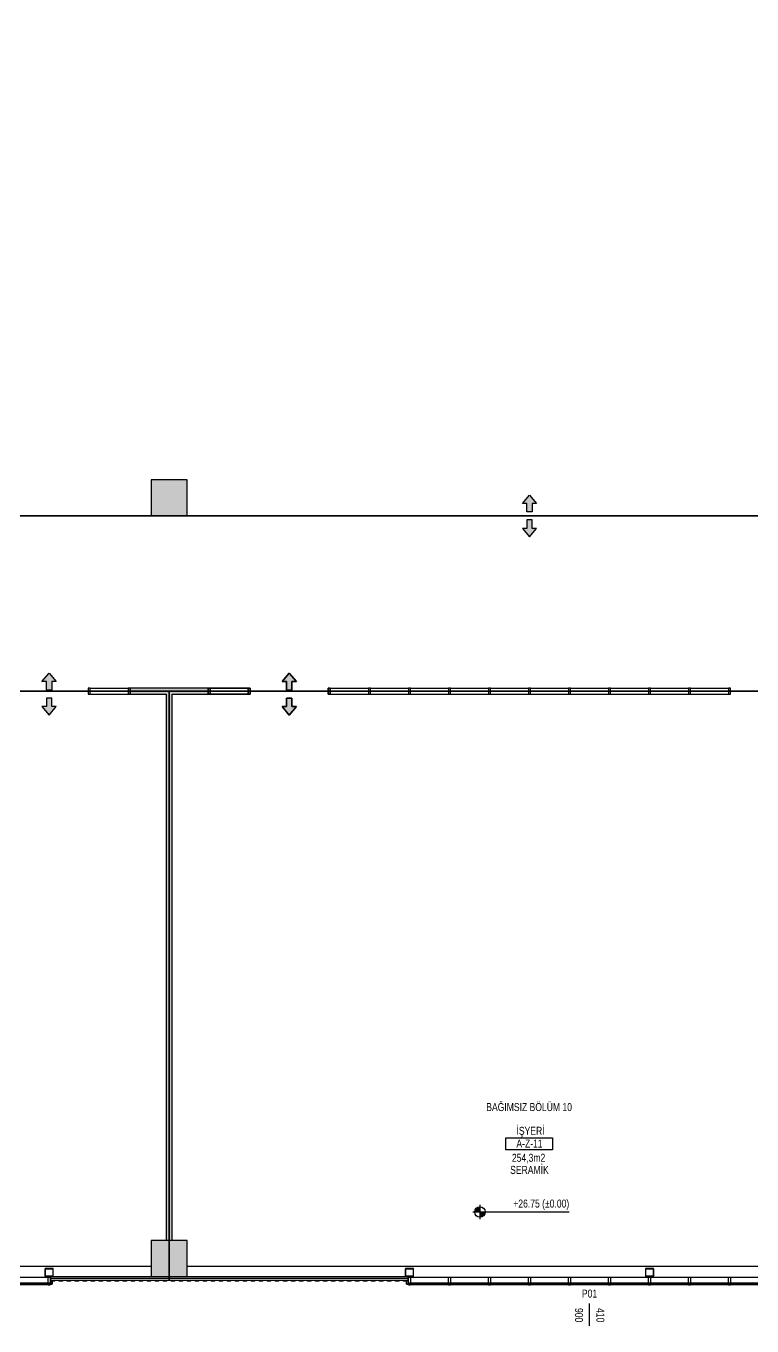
# Model space of a CAD drawing. Header units: centimetres. Extents: x 28733 to 98303, y -2883 to 8555.
# Drawn here: x 66722 to 68535, y 1395 to 4643 of the extents above; entities that cross this region are included whole.
import ezdxf
from ezdxf.enums import TextEntityAlignment as Align

# ---------------------------------------------------------------- set-up
doc = ezdxf.new("R2010")
doc.units = ezdxf.units.CM
doc.header["$LTSCALE"] = 100
for name, color, linetype in [('A-ANNO-DIMS', 187, 'Continuous'), ('A-ANNO-IDEN', 50, 'Continuous'), ('A-ANNO-TEXT', 50, 'Continuous'), ('A-AREA', 102, 'Continuous'), ('A-ELEV-01', 255, 'Continuous'), ('A-ELEV-03', 251, 'Continuous'), ('A-GLAZ-FRME', 12, 'Continuous'), ('A-GLAZ-FULL', 130, 'Continuous'), ('A-GLAZ-SILL', 8, 'Continuous'), ('A-WALL', 134, 'Continuous'), ('A-WALL-HTCH', 8, 'Continuous'), ('A-WALL-INSL', 249, 'Continuous'), ('A-WALL-SNWPNL', 200, 'Continuous'), ('A-WALL-STEL', 202, 'Continuous'), ('S-CONC', 5, 'Continuous'), ('S-HTCH', 8, 'Continuous'), ('S-STEL', 3, 'Continuous')]:
    doc.layers.add(name, color=color, linetype=linetype)
doc.styles.add('Fields_100', font='act_simplex.shx', dxfattribs={"width": 0.8, "height": 20})
doc.linetypes.add('BATTING', pattern='A,0.00254,-2.54,[134,ltypeshp.shx,S=2.54,R=0,X=-2.54,Y=0],-5.08,[134,ltypeshp.shx,S=2.54,R=180,X=2.54,Y=0],-2.54', length=10.16254)

# ---------------------------------------------------------------- blocks, each defined once
blk = doc.blocks.new('Mahal kutusu_100')
at = {"color": 0}
blk.add_lwpolyline([(-58, 30), (58, 30), (58, 0), (-58, 0)], close=True, dxfattribs=at)
at = {"color": 0, "style": 'Fields_100', "width": 0.8}
for tag, p in [('MAHAL', (3.6, 37.9)), ('KOD', (0.9, 6.2)), ('ALAN', (-1.3, -29.4)), ('KAPLAMA', (0.8, -59.7))]:
    blk.add_attdef(tag, text='', height=20, dxfattribs=at).set_placement(p, align=Align.CENTER)
blk = doc.blocks.new('*U49')
at = {"layer": 'A-WALL-SNWPNL'}
blk.add_lwpolyline([(50, 1), (42, 1), (40, -1), (32, -1), (30, 1), (22, 1), (20, -1), (12, -1), (10, 1), (2, 1), (0, -1), (-8, -1), (-10, 1), (-18, 1), (-20, -1), (-28, -1), (-30, 1), (-38, 1), (-40, -1), (-48, -1), (-50, 1)], dxfattribs=at)
blk = doc.blocks.new('*U50')
at = {"layer": 'A-WALL-STEL', "color": 0, "linetype": 'ByBlock', "lineweight": -2, "transparency": 16777216}
for p in [(0, 0), (100, 0), (200, 0), (300, 0), (400, 0), (500, 0), (600, 0), (700, 0)]:
    blk.add_blockref('*U49', p, dxfattribs=at)
blk = doc.blocks.new('AÇK_01')
at = {"color": 0}
blk.add_lwpolyline([(28, 0), (-28, 0)], dxfattribs=at)
at = {"color": 0, "style": 'Fields_100', "width": 0.8}
blk.add_attdef('A.Ç.K.01', text='', height=20, rotation=90, dxfattribs=at).set_placement((-53, 0), align=Align.MIDDLE_CENTER)
for tag, p in [('W', (1, 17.2)), ('H', (1, -36.3))]:
    blk.add_attdef(tag, text='', height=20, dxfattribs=at).set_placement(p, align=Align.CENTER)

msp = doc.modelspace()

# ---------------------------------------------------------------- hatches: boundary and pattern name
at = {"layer": 'A-ANNO-DIMS'}
h = msp.add_hatch(color=256, dxfattribs=at)
h.paths.add_polyline_path([(67855.74, 1692.72, 0.4142136), (67842.74, 1679.72), (67855.74, 1679.72)])
h.paths.add_polyline_path([(67868.74, 1679.72), (67855.74, 1679.72), (67855.74, 1666.72, 0.4142136)])
at = {"layer": 'A-ANNO-TEXT'}
h = msp.add_hatch(color=256, dxfattribs=at)
h.dxf.hatch_style = 1
h.paths.add_polyline_path([(67979.48, 3470.89), (67997.18, 3449.74), (67986.21, 3449.74), (67986.21, 3428.59), (67972.74, 3428.59), (67972.74, 3449.74), (67961.77, 3449.74)])
h = msp.add_hatch(color=256, dxfattribs=at)
h.dxf.hatch_style = 1
h.paths.add_polyline_path([(67979.48, 3366.29), (67997.18, 3387.44), (67986.21, 3387.44), (67986.21, 3408.59), (67972.74, 3408.59), (67972.74, 3387.44), (67961.77, 3387.44)])
h = msp.add_hatch(color=256, dxfattribs=at)
h.dxf.hatch_style = 1
h.paths.add_polyline_path([(66779.48, 3025.89), (66797.18, 3004.74), (66786.21, 3004.74), (66786.21, 2983.59), (66772.74, 2983.59), (66772.74, 3004.74), (66761.77, 3004.74)])
h = msp.add_hatch(color=256, dxfattribs=at)
h.dxf.hatch_style = 1
h.paths.add_polyline_path([(67379.48, 3025.89), (67361.77, 3004.74), (67372.74, 3004.74), (67372.74, 2983.59), (67386.21, 2983.59), (67386.21, 3004.74), (67397.18, 3004.74)])
h = msp.add_hatch(color=256, dxfattribs=at)
h.dxf.hatch_style = 1
h.paths.add_polyline_path([(67379.48, 3025.89), (67397.18, 3004.74), (67386.21, 3004.74), (67386.21, 2983.59), (67372.74, 2983.59), (67372.74, 3004.74), (67361.77, 3004.74)])
h = msp.add_hatch(color=256, dxfattribs=at)
h.dxf.hatch_style = 1
h.paths.add_polyline_path([(66779.48, 2921.29), (66797.18, 2942.44), (66786.21, 2942.44), (66786.21, 2963.59), (66772.74, 2963.59), (66772.74, 2942.44), (66761.77, 2942.44)])
h = msp.add_hatch(color=256, dxfattribs=at)
h.dxf.hatch_style = 1
h.paths.add_polyline_path([(67379.48, 2921.29), (67361.77, 2942.44), (67372.74, 2942.44), (67372.74, 2963.59), (67386.21, 2963.59), (67386.21, 2942.44), (67397.18, 2942.44)])
h = msp.add_hatch(color=256, dxfattribs=at)
h.dxf.hatch_style = 1
h.paths.add_polyline_path([(67379.48, 2921.29), (67397.18, 2942.44), (67386.21, 2942.44), (67386.21, 2963.59), (67372.74, 2963.59), (67372.74, 2942.44), (67361.77, 2942.44)])
at = {"layer": 'A-WALL-HTCH'}
h = msp.add_hatch(dxfattribs=at)
h.set_pattern_fill('DASH', color=256)
h.set_pattern_definition([(0, (54444.2896, 54361.0323), (3.175, 3.175), [3.175, -3.175])])
h.paths.add_polyline_path([(67176.98, 2973.59), (67176.98, 2988.59), (66981.98, 2988.59), (66981.98, 2973.59), (67071.98, 2973.59), (67071.98, 1608.59), (67086.98, 1608.59), (67086.98, 2973.59)])
at = {"layer": 'S-HTCH'}
h = msp.add_hatch(dxfattribs=at)
h.set_pattern_fill('ANSI33', color=256)
h.set_pattern_definition([(45, (47244.2896, 5721.5606), (-4.490128, 4.490128), []), (45, (47248.78, 5721.5606), (-4.490128, 4.490128), [3.175, -1.5875])])
h.paths.add_polyline_path([(63434.48, 1518.59), (63524.48, 1518.59), (63524.48, 1608.59), (63434.48, 1608.59)])
h.paths.add_polyline_path([(63434.48, 7218.59), (63524.48, 7218.59), (63524.48, 7308.59), (63434.48, 7308.59)])
h.paths.add_polyline_path([(61634.48, 1518.59), (61724.48, 1518.59), (61724.48, 1608.59), (61634.48, 1608.59)])
h.paths.add_polyline_path([(58034.48, 1518.59), (58124.48, 1518.59), (58124.48, 1608.59), (58034.48, 1608.59)])
h.paths.add_polyline_path([(61634.48, 7218.59), (61724.48, 7218.59), (61724.48, 7308.59), (61634.48, 7308.59)])
h.paths.add_polyline_path([(58034.48, 7218.59), (58124.48, 7218.59), (58124.48, 7308.59), (58034.48, 7308.59)])
h.paths.add_polyline_path([(63434.48, 3418.59), (63524.48, 3418.59), (63524.48, 3508.59), (63434.48, 3508.59)])
h.paths.add_polyline_path([(63434.48, 5318.59), (63524.48, 5318.59), (63524.48, 5408.59), (63434.48, 5408.59)])
h.paths.add_polyline_path([(61634.48, 3418.59), (61724.48, 3418.59), (61724.48, 3508.59), (61634.48, 3508.59)])
h.paths.add_polyline_path([(58034.48, 3418.59), (58124.48, 3418.59), (58124.48, 3508.59), (58034.48, 3508.59)])
h.paths.add_polyline_path([(61634.48, 5318.59), (61724.48, 5318.59), (61724.48, 5408.59), (61634.48, 5408.59)])
h.paths.add_polyline_path([(58034.48, 5318.59), (58124.48, 5318.59), (58124.48, 5408.59), (58034.48, 5408.59)])
h.paths.add_polyline_path([(68834.48, 3418.59), (68924.48, 3418.59), (68924.48, 3508.59), (68834.48, 3508.59)])
h.paths.add_polyline_path([(68834.48, 5318.59), (68924.48, 5318.59), (68924.48, 5408.59), (68834.48, 5408.59)])
h.paths.add_polyline_path([(67034.48, 3418.59), (67124.48, 3418.59), (67124.48, 3508.59), (67034.48, 3508.59)])
h.paths.add_polyline_path([(67034.48, 5318.59), (67124.48, 5318.59), (67124.48, 5408.59), (67034.48, 5408.59)])
h.paths.add_polyline_path([(65234.48, 3418.59), (65324.48, 3418.59), (65324.48, 3508.59), (65234.48, 3508.59)])
h.paths.add_polyline_path([(65234.48, 5318.59), (65324.48, 5318.59), (65324.48, 5408.59), (65234.48, 5408.59)])
h.paths.add_polyline_path([(61534.48, 3418.59), (61624.48, 3418.59), (61624.48, 3508.59), (61534.48, 3508.59)])
h.paths.add_polyline_path([(61534.48, 5318.59), (61624.48, 5318.59), (61624.48, 5408.59), (61534.48, 5408.59)])
h.paths.add_polyline_path([(59834.48, 3418.59), (59924.48, 3418.59), (59924.48, 3508.59), (59834.48, 3508.59)])
h.paths.add_polyline_path([(59834.48, 5318.59), (59924.48, 5318.59), (59924.48, 5408.59), (59834.48, 5408.59)])
h.paths.add_polyline_path([(56234.48, 3418.59), (56324.48, 3418.59), (56324.48, 3508.59), (56234.48, 3508.59)])
h.paths.add_polyline_path([(56234.48, 5318.59), (56324.48, 5318.59), (56324.48, 5408.59), (56234.48, 5408.59)])
h.paths.add_polyline_path([(54434.48, 3418.59), (54524.48, 3418.59), (54524.48, 3508.59), (54434.48, 3508.59)])
h.paths.add_polyline_path([(54434.48, 5318.59), (54524.48, 5318.59), (54524.48, 5408.59), (54434.48, 5408.59)])
h.paths.add_polyline_path([(52634.48, 3418.59), (52724.48, 3418.59), (52724.48, 3508.59), (52634.48, 3508.59)])
h.paths.add_polyline_path([(52634.48, 5318.59), (52724.48, 5318.59), (52724.48, 5408.59), (52634.48, 5408.59)])
h.paths.add_polyline_path([(70634.48, 5318.59), (70724.48, 5318.59), (70724.48, 5408.59), (70634.48, 5408.59)])
h.paths.add_polyline_path([(70634.48, 3418.59), (70724.48, 3418.59), (70724.48, 3508.59), (70634.48, 3508.59)])
h.paths.add_polyline_path([(70634.48, 1518.59), (70724.48, 1518.59), (70724.48, 1608.59), (70634.48, 1608.59)])
h.paths.add_polyline_path([(68834.48, 1518.59), (68924.48, 1518.59), (68924.48, 1608.59), (68834.48, 1608.59)])
h.paths.add_polyline_path([(67034.48, 1518.59), (67124.48, 1518.59), (67124.48, 1608.59), (67034.48, 1608.59)])
h.paths.add_polyline_path([(65234.48, 1518.59), (65324.48, 1518.59), (65324.48, 1608.59), (65234.48, 1608.59)])
h.paths.add_polyline_path([(61534.48, 1518.59), (61624.48, 1518.59), (61624.48, 1608.59), (61534.48, 1608.59)])
h.paths.add_polyline_path([(59834.48, 1518.59), (59924.48, 1518.59), (59924.48, 1608.59), (59834.48, 1608.59)])
h.paths.add_polyline_path([(56234.48, 1518.59), (56324.48, 1518.59), (56324.48, 1608.59), (56234.48, 1608.59)])
h.paths.add_polyline_path([(54434.48, 1518.59), (54524.48, 1518.59), (54524.48, 1608.59), (54434.48, 1608.59)])
h.paths.add_polyline_path([(52634.48, 1518.59), (52724.48, 1518.59), (52724.48, 1608.59), (52634.48, 1608.59)])
h.paths.add_polyline_path([(70634.48, 7218.59), (70724.48, 7218.59), (70724.48, 7308.59), (70634.48, 7308.59)])
h.paths.add_polyline_path([(68834.48, 7218.59), (68924.48, 7218.59), (68924.48, 7308.59), (68834.48, 7308.59)])
h.paths.add_polyline_path([(67034.48, 7218.59), (67124.48, 7218.59), (67124.48, 7308.59), (67034.48, 7308.59)])
h.paths.add_polyline_path([(65234.48, 7218.59), (65324.48, 7218.59), (65324.48, 7308.59), (65234.48, 7308.59)])
h.paths.add_polyline_path([(61534.48, 7218.59), (61624.48, 7218.59), (61624.48, 7308.59), (61534.48, 7308.59)])
h.paths.add_polyline_path([(59834.48, 7218.59), (59924.48, 7218.59), (59924.48, 7308.59), (59834.48, 7308.59)])
h.paths.add_polyline_path([(56234.48, 7218.59), (56324.48, 7218.59), (56324.48, 7308.59), (56234.48, 7308.59)])
h.paths.add_polyline_path([(54434.48, 7218.59), (54524.48, 7218.59), (54524.48, 7308.59), (54434.48, 7308.59)])
h.paths.add_polyline_path([(52634.48, 7218.59), (52724.48, 7218.59), (52724.48, 7308.59), (52634.48, 7308.59)])

# ---------------------------------------------------------------- linework, layer by layer
at = {"layer": 'A-ANNO-DIMS'}
for p, q in [((67855.74, 1697.72), (67855.74, 1661.72)), ((67837.74, 1679.72), (68078.74, 1679.72))]:
    msp.add_line(p, q, dxfattribs=at)
msp.add_circle((67855.74, 1679.72), 13, dxfattribs=at)
at = {"layer": 'A-ANNO-TEXT'}
for points in [[(67979.48, 3470.89), (67997.18, 3449.74), (67986.21, 3449.74), (67986.21, 3428.59), (67972.74, 3428.59), (67972.74, 3449.74), (67961.77, 3449.74)], [(67979.48, 3366.29), (67997.18, 3387.44), (67986.21, 3387.44), (67986.21, 3408.59), (67972.74, 3408.59), (67972.74, 3387.44), (67961.77, 3387.44)], [(66779.48, 3025.89), (66797.18, 3004.74), (66786.21, 3004.74), (66786.21, 2983.59), (66772.74, 2983.59), (66772.74, 3004.74), (66761.77, 3004.74)], [(67379.48, 3025.89), (67361.77, 3004.74), (67372.74, 3004.74), (67372.74, 2983.59), (67386.21, 2983.59), (67386.21, 3004.74), (67397.18, 3004.74)], [(67379.48, 3025.89), (67397.18, 3004.74), (67386.21, 3004.74), (67386.21, 2983.59), (67372.74, 2983.59), (67372.74, 3004.74), (67361.77, 3004.74)], [(66779.48, 2921.29), (66797.18, 2942.44), (66786.21, 2942.44), (66786.21, 2963.59), (66772.74, 2963.59), (66772.74, 2942.44), (66761.77, 2942.44)], [(67379.48, 2921.29), (67361.77, 2942.44), (67372.74, 2942.44), (67372.74, 2963.59), (67386.21, 2963.59), (67386.21, 2942.44), (67397.18, 2942.44)], [(67379.48, 2921.29), (67397.18, 2942.44), (67386.21, 2942.44), (67386.21, 2963.59), (67372.74, 2963.59), (67372.74, 2942.44), (67361.77, 2942.44)]]:
    msp.add_lwpolyline(points, close=True, dxfattribs=at)
at = {"layer": 'A-AREA'}
for points in [[(62586.98, 7318.59), (70734.48, 7318.59), (70734.48, 3418.59), (52611.98, 3418.59), (52611.98, 7318.59), (59834.48, 7318.59), (59834.48, 7053.59), (62586.98, 7053.59)], [(52611.98, 1508.59), (52611.98, 3418.59), (70734.48, 3418.59), (70734.48, 2981.09), (63779.48, 2981.09), (63779.23, 1508.59), (63516.98, 1508.59), (63516.98, 2981.09), (58079.48, 2981.09), (58079.48, 1508.59), (56279.48, 1508.59), (56279.48, 2981.09), (52979.48, 2981.09), (52979.48, 1508.59)]]:
    msp.add_lwpolyline(points, close=True, dxfattribs=at)
at = {"layer": 'A-AREA', "elevation": 0}
for points in [[(65278.98, 1508.59), (65279.48, 1593.59), (65211.98, 1593.59), (65211.98, 1838.59), (65346.98, 1838.59), (65346.98, 2061.09), (65279.48, 2061.09), (65279.48, 2981.09), (67079.48, 2981.09), (67079.48, 1508.59), (66781.98, 1508.59), (66781.98, 1497.59), (65876.98, 1497.59), (65876.98, 1508.59)], [(67079.48, 1508.59), (67079.48, 2981.09), (68879.48, 2981.09), (68879.48, 2061.09), (68946.98, 2061.09), (68946.98, 1838.59), (68811.98, 1838.59), (68811.98, 1593.59), (68879.48, 1593.59), (68879.48, 1508.59), (68581.98, 1508.59), (68581.98, 1497.59), (67676.98, 1497.59), (67676.98, 1508.59)]]:
    msp.add_lwpolyline(points, close=True, dxfattribs=at)
at = {"layer": 'A-ELEV-01'}
for p, q in [((65324.48, 3418.59), (67034.48, 3418.59)), ((67124.48, 3418.59), (68834.48, 3418.59)), ((67034.48, 1543.59), (65324.48, 1543.59)), ((68834.48, 1543.59), (67124.48, 1543.59)), ((66681.98, 1516.59), (66776.98, 1516.59)), ((67681.98, 1516.59), (67776.98, 1516.59)), ((67781.98, 1516.59), (67876.98, 1516.59)), ((67881.98, 1516.59), (67976.98, 1516.59)), ((67981.98, 1516.59), (68076.98, 1516.59)), ((68081.98, 1516.59), (68176.98, 1516.59)), ((68181.98, 1516.59), (68276.98, 1516.59)), ((68281.98, 1516.59), (68376.98, 1516.59)), ((68381.98, 1516.59), (68476.98, 1516.59)), ((68481.98, 1516.59), (68576.98, 1516.59))]:
    msp.add_line(p, q, dxfattribs=at)
at = {"layer": 'A-ELEV-03', "elevation": 0}
for points in [[(66782.98, 1518.59), (66782.98, 1508.59)], [(67675.98, 1508.59), (66782.98, 1508.59)], [(67675.98, 1518.59), (67675.98, 1508.59)]]:
    msp.add_lwpolyline(points, dxfattribs=at)
at = {"layer": 'A-GLAZ-FRME'}
for points in [[(66876.98, 2973.59), (66881.98, 2973.59), (66881.98, 2988.59), (66876.98, 2988.59)], [(66976.98, 2973.59), (66981.98, 2973.59), (66981.98, 2988.59), (66976.98, 2988.59)], [(67181.98, 2973.59), (67176.98, 2973.59), (67176.98, 2988.59), (67181.98, 2988.59)], [(67176.98, 2973.59), (67181.98, 2973.59), (67181.98, 2988.59), (67176.98, 2988.59)], [(67281.98, 2973.59), (67276.98, 2973.59), (67276.98, 2988.59), (67281.98, 2988.59)], [(67276.98, 2973.59), (67281.98, 2973.59), (67281.98, 2988.59), (67276.98, 2988.59)], [(67481.98, 2973.59), (67476.98, 2973.59), (67476.98, 2988.59), (67481.98, 2988.59)], [(67476.98, 2973.59), (67481.98, 2973.59), (67481.98, 2988.59), (67476.98, 2988.59)], [(67576.98, 2973.59), (67581.98, 2973.59), (67581.98, 2988.59), (67576.98, 2988.59)], [(67676.98, 2973.59), (67681.98, 2973.59), (67681.98, 2988.59), (67676.98, 2988.59)], [(67776.98, 2973.59), (67781.98, 2973.59), (67781.98, 2988.59), (67776.98, 2988.59)], [(67876.98, 2973.59), (67881.98, 2973.59), (67881.98, 2988.59), (67876.98, 2988.59)], [(67976.98, 2973.59), (67981.98, 2973.59), (67981.98, 2988.59), (67976.98, 2988.59)], [(68076.98, 2973.59), (68081.98, 2973.59), (68081.98, 2988.59), (68076.98, 2988.59)], [(68176.98, 2973.59), (68181.98, 2973.59), (68181.98, 2988.59), (68176.98, 2988.59)], [(68276.98, 2973.59), (68281.98, 2973.59), (68281.98, 2988.59), (68276.98, 2988.59)], [(68376.98, 2973.59), (68381.98, 2973.59), (68381.98, 2988.59), (68376.98, 2988.59)], [(68476.98, 2973.59), (68481.98, 2973.59), (68481.98, 2988.59), (68476.98, 2988.59)]]:
    msp.add_lwpolyline(points, close=True, dxfattribs=at)
at = {"layer": 'A-GLAZ-FRME', "elevation": 0}
for points in [[(66781.98, 1501.59), (66776.98, 1501.59), (66776.98, 1516.59), (66781.98, 1516.59)], [(66776.98, 1497.59), (66781.98, 1497.59), (66781.98, 1499.59), (66776.98, 1499.59)], [(67681.98, 1501.59), (67676.98, 1501.59), (67676.98, 1516.59), (67681.98, 1516.59)], [(67676.98, 1497.59), (67681.98, 1497.59), (67681.98, 1499.59), (67676.98, 1499.59)], [(67781.98, 1501.59), (67776.98, 1501.59), (67776.98, 1516.59), (67781.98, 1516.59)], [(67776.98, 1497.59), (67781.98, 1497.59), (67781.98, 1499.59), (67776.98, 1499.59)], [(67881.98, 1501.59), (67876.98, 1501.59), (67876.98, 1516.59), (67881.98, 1516.59)], [(67876.98, 1497.59), (67881.98, 1497.59), (67881.98, 1499.59), (67876.98, 1499.59)], [(67981.98, 1501.59), (67976.98, 1501.59), (67976.98, 1516.59), (67981.98, 1516.59)], [(67976.98, 1497.59), (67981.98, 1497.59), (67981.98, 1499.59), (67976.98, 1499.59)], [(68081.98, 1501.59), (68076.98, 1501.59), (68076.98, 1516.59), (68081.98, 1516.59)], [(68076.98, 1497.59), (68081.98, 1497.59), (68081.98, 1499.59), (68076.98, 1499.59)], [(68181.98, 1501.59), (68176.98, 1501.59), (68176.98, 1516.59), (68181.98, 1516.59)], [(68176.98, 1497.59), (68181.98, 1497.59), (68181.98, 1499.59), (68176.98, 1499.59)], [(68281.98, 1501.59), (68276.98, 1501.59), (68276.98, 1516.59), (68281.98, 1516.59)], [(68276.98, 1497.59), (68281.98, 1497.59), (68281.98, 1499.59), (68276.98, 1499.59)], [(68381.98, 1501.59), (68376.98, 1501.59), (68376.98, 1516.59), (68381.98, 1516.59)], [(68376.98, 1497.59), (68381.98, 1497.59), (68381.98, 1499.59), (68376.98, 1499.59)], [(68481.98, 1501.59), (68476.98, 1501.59), (68476.98, 1516.59), (68481.98, 1516.59)], [(68476.98, 1497.59), (68481.98, 1497.59), (68481.98, 1499.59), (68476.98, 1499.59)]]:
    msp.add_lwpolyline(points, close=True, dxfattribs=at)
at = {"layer": 'A-GLAZ-FULL'}
for p, q in [((66881.98, 2988.59), (66976.98, 2988.59)), ((67276.98, 2988.59), (67181.98, 2988.59)), ((67481.98, 2988.59), (67576.98, 2988.59)), ((67581.98, 2988.59), (67676.98, 2988.59)), ((67681.98, 2988.59), (67776.98, 2988.59)), ((67781.98, 2988.59), (67876.98, 2988.59)), ((67881.98, 2988.59), (67976.98, 2988.59)), ((67981.98, 2988.59), (68076.98, 2988.59)), ((68081.98, 2988.59), (68176.98, 2988.59)), ((68181.98, 2988.59), (68276.98, 2988.59)), ((68281.98, 2988.59), (68376.98, 2988.59)), ((68381.98, 2988.59), (68476.98, 2988.59))]:
    msp.add_line(p, q, dxfattribs=at)
msp.add_lwpolyline([(67181.98, 2988.59), (67276.98, 2988.59)], dxfattribs=at)
at = {"layer": 'A-GLAZ-FULL', "elevation": 0}
for points in [[(66680.48, 1499.59), (66778.48, 1499.59), (66778.48, 1501.59), (66680.48, 1501.59)], [(67680.48, 1499.59), (67778.48, 1499.59), (67778.48, 1501.59), (67680.48, 1501.59)], [(67780.48, 1499.59), (67878.48, 1499.59), (67878.48, 1501.59), (67780.48, 1501.59)], [(67880.48, 1499.59), (67978.48, 1499.59), (67978.48, 1501.59), (67880.48, 1501.59)], [(67980.48, 1499.59), (68078.48, 1499.59), (68078.48, 1501.59), (67980.48, 1501.59)], [(68080.48, 1499.59), (68178.48, 1499.59), (68178.48, 1501.59), (68080.48, 1501.59)], [(68180.48, 1499.59), (68278.48, 1499.59), (68278.48, 1501.59), (68180.48, 1501.59)], [(68280.48, 1499.59), (68378.48, 1499.59), (68378.48, 1501.59), (68280.48, 1501.59)], [(68380.48, 1499.59), (68478.48, 1499.59), (68478.48, 1501.59), (68380.48, 1501.59)], [(68480.48, 1499.59), (68578.48, 1499.59), (68578.48, 1501.59), (68480.48, 1501.59)]]:
    msp.add_lwpolyline(points, close=True, dxfattribs=at)
at = {"layer": 'A-GLAZ-SILL'}
for p, q in [((66881.98, 2973.59), (66976.98, 2973.59)), ((67276.98, 2973.59), (67181.98, 2973.59)), ((67181.98, 2973.59), (67276.98, 2973.59)), ((67481.98, 2973.59), (67576.98, 2973.59)), ((67581.98, 2973.59), (67676.98, 2973.59)), ((67681.98, 2973.59), (67776.98, 2973.59)), ((67781.98, 2973.59), (67876.98, 2973.59)), ((67881.98, 2973.59), (67976.98, 2973.59)), ((67981.98, 2973.59), (68076.98, 2973.59)), ((68081.98, 2973.59), (68176.98, 2973.59)), ((68181.98, 2973.59), (68276.98, 2973.59)), ((68281.98, 2973.59), (68376.98, 2973.59)), ((68381.98, 2973.59), (68476.98, 2973.59))]:
    msp.add_line(p, q, dxfattribs=at)
at = {"layer": 'A-WALL'}
for points in [[(67086.98, 1608.59), (67086.98, 2973.59), (67176.98, 2973.59), (67176.98, 2988.59), (67176.98, 2973.59), (67176.98, 2988.59), (66981.98, 2988.59), (66981.98, 2973.59), (67071.98, 2973.59), (67071.98, 1608.59)], [(66981.98, 2973.59), (66981.98, 2988.59)], [(67476.98, 2973.59), (67476.98, 2988.59)], [(68481.98, 2973.59), (68481.98, 2988.59)]]:
    msp.add_lwpolyline(points, dxfattribs=at)
at = {"layer": 'A-WALL-INSL', "linetype": 'BATTING', "ltscale": 0.005}
msp.add_line((67675.98, 1513.59), (66782.98, 1513.59), dxfattribs=at)
at = {"layer": 'A-WALL-SNWPNL'}
for p, q in [((66782.98, 1518.59, 0), (67675.98, 1518.59, 0)), ((67584.98, 1506.59), (67582.98, 1508.59)), ((67592.98, 1506.59), (67584.98, 1506.59)), ((67594.98, 1508.59), (67592.98, 1506.59)), ((67602.98, 1508.59), (67594.98, 1508.59)), ((67604.98, 1506.59), (67602.98, 1508.59)), ((67612.98, 1506.59), (67604.98, 1506.59)), ((67614.98, 1508.59), (67612.98, 1506.59)), ((67622.98, 1508.59), (67614.98, 1508.59)), ((67624.98, 1506.59), (67622.98, 1508.59)), ((67632.98, 1506.59), (67624.98, 1506.59)), ((67634.98, 1508.59), (67632.98, 1506.59)), ((67642.98, 1508.59), (67634.98, 1508.59)), ((67644.98, 1506.59), (67642.98, 1508.59)), ((67652.98, 1506.59), (67644.98, 1506.59)), ((67654.98, 1508.59), (67652.98, 1506.59)), ((67662.98, 1508.59), (67654.98, 1508.59)), ((67664.98, 1506.59), (67662.98, 1508.59)), ((67672.98, 1506.59), (67664.98, 1506.59)), ((67674.98, 1508.59), (67672.98, 1506.59)), ((67675.98, 1508.59), (67674.98, 1508.59))]:
    msp.add_line(p, q, dxfattribs=at)
at = {"layer": 'A-WALL-SNWPNL', "elevation": 0}
for points in [[(66786.98, 1506.09), (66786.98, 1499.59), (66781.98, 1499.59), (66779.48, 1499.59), (66779.48, 1499.79), (66781.98, 1499.79), (66786.78, 1499.79), (66786.78, 1506.09)], [(67671.98, 1506.09), (67671.98, 1499.59), (67676.98, 1499.59), (67679.48, 1499.59), (67679.48, 1499.79), (67676.98, 1499.79), (67672.18, 1499.79), (67672.18, 1506.09)]]:
    msp.add_lwpolyline(points, close=True, dxfattribs=at)
at = {"layer": 'S-CONC'}
for points in [[(67034.48, 3418.59), (67124.48, 3418.59), (67124.48, 3508.59), (67034.48, 3508.59)], [(67034.48, 1518.59), (67124.48, 1518.59), (67124.48, 1608.59), (67034.48, 1608.59)]]:
    msp.add_lwpolyline(points, close=True, dxfattribs=at)
at = {"layer": 'S-STEL', "elevation": 0}
for points in [[(66769.48, 1518.59), (66789.48, 1518.59), (66789.48, 1538.59), (66769.48, 1538.59)], [(66770.08, 1537.99), (66788.88, 1537.99), (66788.88, 1519.19), (66770.08, 1519.19)], [(67669.48, 1518.59), (67689.48, 1518.59), (67689.48, 1538.59), (67669.48, 1538.59)], [(67670.08, 1537.99), (67688.88, 1537.99), (67688.88, 1519.19), (67670.08, 1519.19)], [(68269.48, 1518.59), (68289.48, 1518.59), (68289.48, 1538.59), (68269.48, 1538.59)], [(68270.08, 1537.99), (68288.88, 1537.99), (68288.88, 1519.19), (68270.08, 1519.19)]]:
    msp.add_lwpolyline(points, close=True, dxfattribs=at)

# ---------------------------------------------------------------- block references
at = {"layer": 'A-ANNO-IDEN'}
msp.add_blockref('Mahal kutusu_100', (67978.59, 1834.61), dxfattribs=at).add_auto_attribs({'MAHAL': 'İŞYERİ', 'KOD': 'A-Z-11', 'ALAN': '254,3m2', 'KAPLAMA': 'SERAMİK'})
at = {"layer": 'A-ANNO-TEXT', "rotation": 269.9999999999999}
msp.add_blockref('AÇK_01', (68129.48, 1422.91), dxfattribs=at).add_auto_attribs({'A.Ç.K.01': 'P01', 'H': '900', 'W': '410'})
at = {"layer": 'A-WALL-STEL'}
msp.add_blockref('*U50', (66832.98, 1507.59), dxfattribs=at)

# ---------------------------------------------------------------- texts
at = {"layer": 'A-ANNO-TEXT', "char_height": 20, "style": 'Fields_100'}
for s, insert, attachment_point in [('BAĞIMSIZ BÖLÜM 10', (67978.59, 1951.87), 2), ('+26.75 (%%P0.00)', (68078.74, 1684.72), 9)]:
    msp.add_mtext_dynamic_manual_height_columns(s, width=436.6649, gutter_width=100, heights=[0], dxfattribs=dict(at, insert=insert, attachment_point=attachment_point))

doc.saveas('drawing.dxf')
